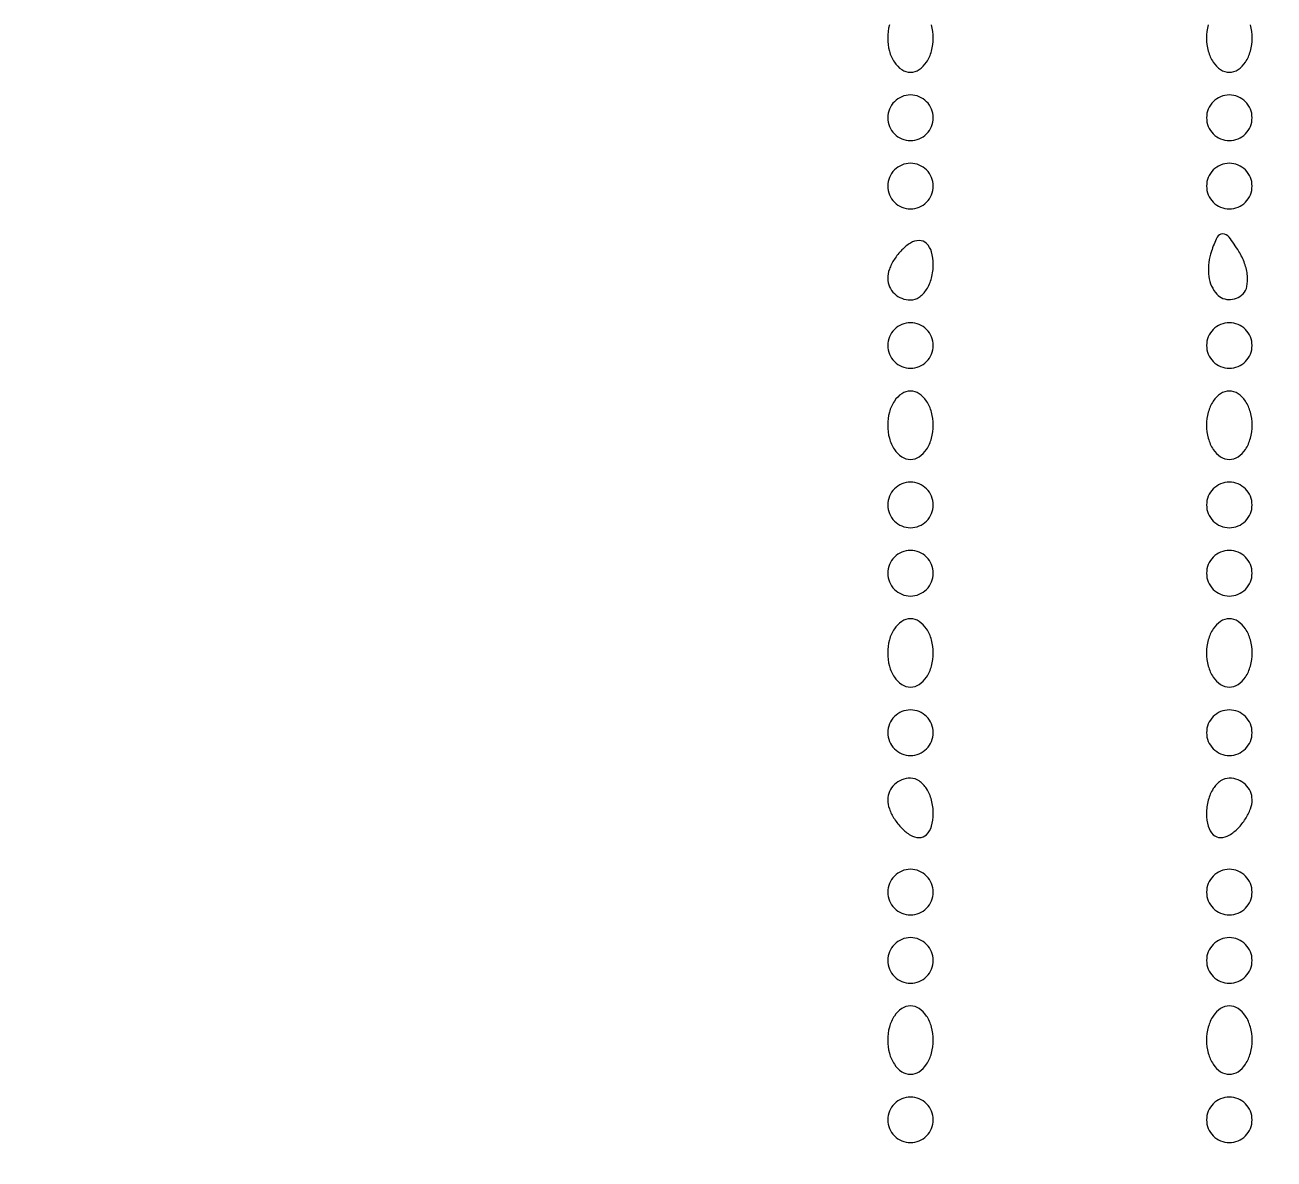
# Model space of a CAD drawing. Header units: metres. Extents: x -22 to 82, y -7 to 32.
# Drawn here: x 10.22 to 10.336, y 27.5647 to 27.67 of the extents above; entities that cross this region are included whole.
import ezdxf

# ---------------------------------------------------------------- set-up
doc = ezdxf.new("R2010")
doc.units = ezdxf.units.M
doc.header["$LTSCALE"] = 2
doc.header["$MEASUREMENT"] = 0
doc.layers.add('ZSILUETAEDIFICIO', color=253, linetype='CONTINUOUS')
doc.layers.add('ZVEREDA', color=253, linetype='CONTINUOUS')

msp = doc.modelspace()

# ---------------------------------------------------------------- hatches: boundary and pattern name
at = {"layer": 'ZVEREDA'}
h = msp.add_hatch(dxfattribs=at)
h.set_pattern_fill('AR-SAND', color=256, scale=0.08)
h.set_pattern_definition([(37.50000000000001, (100.3217642182751, 117.4581959786875), (-0.0050394686487687, 0.1541459015210527), [0, -0.1216, 0, -0.136, 0, -0.13]), (7.499999999999999, (100.3217642182751, 117.4581959786875), (0.1415821364214182, 0.2257716852183792), [0, -0.0656, 0, -0.1096, 0, -0.042]), (327.5, (100.2233642182753, 117.4581959786875), (0.2491313489401196, 0.0004527242829572), [0, -0.04, 0, -0.144, 0, -0.188]), (317.5, (100.2233642182753, 117.4581959786875), (0.2404901283657835, 0.0702140451947399), [0, -0.02, 0, -0.0944, 0, -0.108])])
h.paths.add_polyline_path([(31.4583351261974, 30.10001185127862), (-5.580466054143699, 30.14202237673669), (-5.496152509190097, 24.7095630808688), (0.5053741138006274, 24.71459050236479), (0.5053741138006274, 23.02514520136083), (2.905374113800207, 23.02514520136083), (2.905811148500817, 24.71459050236479), (7.70575982083821, 24.71459050236479), (7.70575982083821, 23.02524487001511), (10.1053227861378, 23.02524487001511), (10.1057598208379, 24.71459050236479), (12.50561829493628, 24.71459050236479), (14.90575982083172, 24.71459050236479), (14.90575982083172, 23.02514520136083), (17.30547676903481, 23.02514520136083), (17.30591380373539, 24.71459050236479), (22.10547676902863, 24.63459050236452), (22.10547676902863, 23.02461800278962), (24.5050398048495, 23.02461800278962), (24.5050398048495, 24.63406330379348), (31.4583221007949, 24.61459050236454), (29.30561829493013, 24.61459050236454), (29.30561829493013, 20.61092766967829), (30.50572014345363, 20.61326742045304), (30.50572014345363, 24.61459050236454), (31.4583221007949, 24.61459050236454)])
h.paths.add_polyline_path([(3.274978631708791, 29.84745587849517), (21.85115500656482, 29.84745587849517), (21.85115500656482, 26.26298918530352), (3.274978631708791, 26.26298918530352)], flags=16)
edge = h.paths.add_edge_path(flags=0)
edge.add_line((4.190763625501631, 28.45334721717251), (4.191796270515823, 28.45334721717251))
edge.add_arc((4.030850849770815, 28.47872758158093), 0.1629343160792154, 351.0385129392877, 357.3660182868147)
edge.add_arc((4.112611057247875, 28.47496619707363), 0.0810876329450389, 344.53720768220717, 357.3660765305271, ccw=False)
edge = h.paths.add_edge_path(flags=0)
edge.add_arc((4.129473601766023, 28.48361260777853), 0.0424070857397566, 8.446156974039805, 17.04280200703507)
edge.add_arc((4.048520085864993, 28.46875624364435), 0.1245244297232045, 3.3254775150875844, 12.657113459455672, ccw=False)
edge.add_arc((4.009668740244905, 28.46649875537224), 0.1634413066505545, 3.325477516473139, 5.867953198212037)
edge.add_arc((4.024461425057098, 28.46801930679646), 0.148570677863494, 5.867861931155238, 8.446156969658695)
edge = h.paths.add_edge_path(flags=0)
edge.add_arc((4.187625943115307, 27.71049756740979), 0.005506773619038, 0, 44.649192788606285, ccw=False)
edge.add_line((4.193132716734738, 27.71049756740979), (4.193170576032799, 27.71059180186387))
edge.add_arc((4.083131412969806, 27.72142825678299), 0.110571452748189, 354.3757511834748, 357.7808422671732)
edge.add_arc((4.083495542828814, 27.72707965905653), 0.1105714527485412, 354.8460124112327, 363.6003750095574)
edge.add_arc((4.265141154600997, 27.71569919341579), 0.0736096129205384, 165.585485692761, 181.0365879312016)
edge = h.paths.add_edge_path(flags=0)
edge.add_ellipse((4.155844521799992, 27.55226263330349), major_axis=(-0.004886144824328529, 0.5517489951021792), ratio=0.0764573230342362, start_angle=264.41174822548277, end_angle=281.9145976805995, ccw=False)
edge.add_arc((-177.0033036909715, 27.24610176780652), 181.2017851309283, -3.410605131648481e-12, 0.07993633669821065, ccw=False)
edge.add_line((4.198481439956822, 27.24610176779618), (4.210484766247419, 27.6590139235833))
edge.add_ellipse((4.18687514976483, 27.77778923014426), major_axis=(0.01575538398604225, -0.1077800230216994), ratio=0.5161088083865675, start_angle=337.05526251174393, end_angle=345.80434126128097, ccw=False)
edge = h.paths.add_edge_path(flags=0)
edge.add_arc((387.0379938681306, 26.57348742740584), 383.1770730560518, 179.7962796488156, 179.8227156500893, ccw=False)
edge.add_arc((63.47661150482531, 27.72394417231078), 59.61364541384286, 179.6242268241421, 179.7962796450261, ccw=False)
edge.add_arc((107.9126775625507, 27.43250698258277), 104.0506671673548, 179.4892207827528, 179.6242268252662, ccw=False)
edge.add_arc((4.908773407262004, 28.32581589378475), 1.043191389333353, 173.5744382351789, 178.1175676432889, ccw=False)
edge.add_arc((3.941956756071903, 28.43638332363668), 0.0700943375474026, 136.9440126095541, 174.9430767679891, ccw=False)
edge.add_arc((3.939591411760631, 28.44492007257332), 0.0627084935053294, 98.57263522089539, 141.1716653543758, ccw=False)
edge.add_arc((3.971787529488921, 28.27408536092594), 0.2365196678389941, 91.78341864015289, 100.1162303726033, ccw=False)
edge.add_arc((4.161354391850892, 22.18584956753244), 6.327705978506592, 91.01273401402932, 91.78341864030182, ccw=False)
edge.add_line((4.049514576590127, 28.51256710557305), (4.169165289891879, 28.51468221717266))
edge.add_line((4.169165289891879, 28.51468221717232), (4.179750299263304, 28.53043944484654))
edge.add_arc((4.190827730734469, 28.52494372944767), 0.0123657743692955, 51.76101418273163, 153.6131534045893, ccw=False)
edge.add_line((4.198481439891822, 28.53465625290397), (4.198481439891822, 28.53636044799151))
edge.add_arc((4.193339192636984, 28.51586697619842), 0.0211287740527576, 75.9140893002533, 183.0668013861589)
edge.add_line((4.172240678425823, 28.51473658199643), (4.049514576590127, 28.51256710557305))
edge.add_arc((4.161354391844498, 22.18584956753244), 6.327705978506354, 91.01273401397248, 91.78341864024476)
edge.add_arc((3.971787529489319, 28.27408536092594), 0.2365196678390667, 91.78341864027549, 100.1162378328985)
edge.add_arc((3.941258338745911, 28.44519436956017), 0.0627084935053418, 100.1162378329312, 120.5228893311077)
edge.add_arc((3.942263761789718, 28.43729516592452), 0.0700943375474093, 117.9506432260986, 158.4595108276586)
edge.add_arc((4.001405707587139, 28.41591235581501), 0.1329691207264811, 159.2459526752788, 175.8968395766796)
edge.add_arc((4.909294928725814, 28.35078371074917), 1.04319138933335, 175.8968395763732, 179.4892207827571)
edge.add_arc((107.9126775622392, 27.43250698108915), 104.0506671670563, 179.4892207819287, 179.6242268244366)
edge.add_arc((63.47661150489225, 27.72394417644966), 59.6136454138861, 179.6242268281098, 179.7962796489794)
edge.add_arc((387.0379938451551, 26.57348740949783), 383.1770730331307, 179.7962796461218, 179.8227156473993)
edge.add_line((3.862755088178147, 27.75911035599103), (3.884622839891307, 27.72070371717251))
edge.add_arc((3.929255688633731, 27.74845655913333), 0.0525576961415898, 211.8734753522308, 222.0820973833024)
edge.add_arc((3.940104661909288, 27.75825274944765), 0.0671749997825091, 222.0818102784924, 230.2563674642507)
edge.add_arc((3.958449832274908, 27.78343227505326), 0.0982851158739191, 231.4181484407944, 254.9741783521728)
edge.add_arc((3.959368323424485, 27.7758030788865), 0.0911999037654329, 253.1739702547738, 268.217256623099)
edge.add_arc((3.968627737210397, 41.24924821526616), 13.56460629090511, 269.9489048779313, 270.3532500274084)
edge.add_arc((4.049525169780992, 16.95504494612499), 10.72985513343538, 89.5075836061958, 89.98540653837108, ccw=False)
edge.add_arc((4.130247462298712, 27.54011210430104), 0.1448483138350315, 64.17034698782749, 85.44946313993978, ccw=False)
edge.add_arc((4.191746138397974, 27.66642980881176), 0.0043674083606586, 1.4282544963651844, 68.34992075025048, ccw=False)
edge.add_arc((4.197384248272812, 27.67701561994579), 0.0105538936861254, 212.0429010611537, 263.0773218994982, ccw=False)
edge.add_arc((4.200612712082403, 27.70999352945552), 0.0404527841329601, 231.8085000024286, 252.4850053579366, ccw=False)
edge.add_arc((4.161788889977004, 27.66257060467501), 0.0208577567284913, 48.53142696656482, 82.63062587060486)
edge.add_arc((4.11933816690663, 27.13308106570912), 0.5520225538390414, 85.31102351279071, 89.99478211468639)
edge.add_arc((4.118411279294634, 16.9552485283175), 10.72985513343608, 89.99478211606726, 90.35325002811415)
edge.add_arc((4.073781246147718, 41.2494889468843), 13.56460629090747, 269.50474175352076, 269.9090879921701, ccw=False)
edge.add_arc((3.956613111675125, 27.77658927219733), 0.0911999037654514, 239.2648217281377, 269.94890487625094, ccw=False)
edge.add_arc((3.940104661909288, 27.75825274944765), 0.0671749997825307, 215.766892496466, 243.3781184107606, ccw=False)
edge.add_line((3.885598753388649, 27.71898970661965), (3.862755088177721, 27.75911035598011))
edge = h.paths.add_edge_path(flags=0)
edge.add_arc((3.982208672812931, 27.77710128656037), 0.0039699795081061, 57.093542815945284, 128.0095147918335, ccw=False)
edge.add_arc((3.983777369758798, 27.77691396217733), 0.0035691351575788, -36.39606693346491, 80.51639118771561, ccw=False)
edge.add_arc((3.985008823383225, 27.77555727172944), 0.0018093348073117, 293.7971605359992, 335.12409378026587, ccw=False)
edge.add_arc((3.984854518882713, 27.77590723729099), 0.002191808038586, 257.1681723130867, 293.7964911424778, ccw=False)
edge.add_arc((3.98554989726631, 27.77896024180501), 0.0053230039216045, 238.282669802615, 257.1684968903267, ccw=False)
edge.add_arc((3.980302814458611, 27.77683864407101), 0.0034331700992157, 99.02971341141892, 315.4979837284754, ccw=False)
edge = h.paths.add_edge_path(flags=0)
edge.add_arc((4.003867887505493, 27.77651366478631), 0.0041965817445002, 179.5419055987072, 270.4580944011244)
edge.add_arc((4.003949051078308, 27.77651352882827), 0.0041965817444636, 269.3499522369119, 383.1232100615633)
edge.add_arc((4.003864094692489, 27.77672872215237), 0.0041965817444639, 19.96411019100292, 182.4788541983977)
edge = h.paths.add_edge_path(flags=0)
edge.add_arc((3.979353550216473, 28.42993420992462), 0.0009651872828333, 125.0907544769644, 237.6009057839097)
edge.add_arc((3.995965221876986, 28.40704187017155), 0.0279429480104366, 127.8062335931203, 268.779035296377)
edge.add_line((3.995369806797299, 28.37910526650563), (4.002718144077988, 28.38645734180113))
edge.add_arc((4.10007393273122, 28.38764962442366), 0.0973630891154655, 166.3647067637932, 180.7016464897838, ccw=False)
edge.add_arc((3.991574634341134, 28.42003595056144), 0.0167827455633406, 325.7976337708378, 488.477492724186)
edge.add_arc((3.995342312636922, 28.45231582363164), 0.0238394652163404, 233.4109544616884, 272.5958997522416)
edge.add_arc((3.987035091752404, 28.42505208948006), 0.0100004255996245, 20.17316381762081, 145.4473270086913)

# ---------------------------------------------------------------- linework, layer by layer
at = {"layer": 'ZSILUETAEDIFICIO'}
for centre, radius, start, end in [((10.30489398361649, 27.66879407917128), 0.0047347045069904, 165.1577289176963, 180.0001563128671), ((10.29965457460301, 27.66879407917128), 0.004734704506582, 359.9998436871329, 14.84227108370867), ((10.334503983616, 27.66879407917128), 0.0047347045065356, 165.1577289162811, 180.0001563128671), ((10.32926457460263, 27.66879407917128), 0.0047347045070216, 359.9998436871329, 14.84227108230368), ((10.30489398361649, 27.66879405333702), 0.0047347045070216, 179.9998436871329, 194.8422710823037), ((10.29965457460301, 27.66879405333702), 0.0047347045065356, 345.1577289162811, 0.0001563128671501466), ((10.334503983616, 27.66879405333702), 0.004734704506582, 179.9998436871329, 194.8422710837189), ((10.32926457460263, 27.66879405333702), 0.0047347045069904, 345.1577289176963, 0.0001563128671501466), ((10.30364487850761, 27.66846302374177), 0.0034424800041771, 194.8420182631381, 213.6898305631836), ((10.30090367971141, 27.66846302374177), 0.0034424800042119, 326.3101694368164, 345.1579817368619), ((10.3332548785076, 27.66846302374177), 0.0034424800041771, 194.8420182631381, 213.6898305631836), ((10.33051367971143, 27.66846302374177), 0.0034424800042119, 326.3101694368164, 345.1579817368619), ((10.30284510367284, 27.66792983968537), 0.002481269816812, 213.6897227591461, 236.2811010655135), ((10.30170345454621, 27.66792983968537), 0.002481269816761, 303.7188989344865, 326.3102772408538), ((10.33245510367283, 27.66792983968537), 0.002481269816812, 213.6897227591461, 236.2811010655135), ((10.33131345454632, 27.66792983968537), 0.002481269816761, 303.7188989344865, 326.3102772408538), ((10.30227427275463, 27.66707456116143), 0.0014529949073815, 236.2818675396374, 270.0002505996833), ((10.30227428546439, 27.66707456116075), 0.0014529949065576, 269.9997494182425, 303.7181324752991), ((10.33188427275471, 27.66707456116075), 0.0014529949066994, 236.2818675247009, 270.0002505817574), ((10.33188428546441, 27.66707456116143), 0.001452994907125, 269.9997494003166, 303.7181324603626), ((10.30228622961772, 27.66137965718497), 0.002129317422616, 135.0007884557555, 157.3767585279062), ((10.30228618817841, 27.66137961574566), 0.0021293174226753, 112.6232414641004, 134.9992115355853), ((10.302274302265, 27.66140827538112), 0.0020982908731622, 90.0006322764197, 112.6246928505159), ((10.30227425595439, 27.66140827538231), 0.0020982908719275, 67.37530714900383, 89.9993677235803), ((10.30226237004064, 27.66137961574566), 0.0021293174227384, 45.0007884644147, 67.37675853589961), ((10.30226232860082, 27.66137965718497), 0.0021293174229968, 22.62324146737595, 44.9992115355853), ((10.33189622961822, 27.66137965718497), 0.0021293174230358, 135.0007884644147, 157.3767585326241), ((10.33189618817849, 27.66137961574566), 0.0021293174226753, 112.6232414641004, 134.9992115355853), ((10.33188430226463, 27.66140827538231), 0.0020982908719379, 90.0006322764197, 112.6246928509962), ((10.33188425595398, 27.66140827538112), 0.0020982908730643, 67.3753071494841, 89.9993677235803), ((10.33187237004063, 27.66137961574566), 0.0021293174227384, 45.0007884644147, 67.37675853589961), ((10.33187232860129, 27.66137965718497), 0.0021293174226753, 22.6232414720938, 44.99921154424447), ((10.30225756998172, 27.66139154309877), 0.0020982908723822, 157.3753071480579, 179.9993677235803), ((10.30225756998132, 27.66139158940933), 0.0020982908719379, 180.0006322764197, 202.6246928509859), ((10.30229098823722, 27.66139154309877), 0.0020982908724451, 0.0006322764196846798, 22.62469285194217), ((10.30229098823773, 27.66139158940933), 0.0020982908719275, 337.3753071490141, 359.9993677235803), ((10.3318675699818, 27.66139154309877), 0.0020982908723822, 157.3753071480579, 179.9993677235803), ((10.33186756998131, 27.66139158940933), 0.0020982908719379, 180.0006322764197, 202.6246928509859), ((10.33190098823729, 27.66139154309877), 0.0020982908724451, 0.0006322764196846798, 22.62469285194217), ((10.33190098823772, 27.66139158940933), 0.0020982908719275, 337.3753071490141, 359.9993677235803), ((10.30228622961823, 27.66140347532348), 0.0021293174231576, 202.6232414673759, 224.9992115399241), ((10.30226232860039, 27.66140347532348), 0.0021293174234555, 315.000788468735, 337.3767585373201), ((10.33189622961874, 27.66140347532348), 0.0021293174234791, 202.6232414626799, 224.9992115312649), ((10.33187232860092, 27.66140347532348), 0.0021293174230358, 315.0007884600759, 337.3767585326241), ((10.3022861881779, 27.6614035167625), 0.0021293174223536, 225.0007884730647, 247.3767585448462), ((10.3022743022654, 27.66137485712727), 0.0020982908732917, 247.3753071380249, 269.999367711152), ((10.30227425595399, 27.66137485712602), 0.0020982908721129, 270.000632288848, 292.6246928624541), ((10.30226237004101, 27.6614035167625), 0.0021293174223537, 292.6232414551537, 314.9992115269354), ((10.33189618817798, 27.6614035167625), 0.0021293174223536, 225.0007884730647, 247.3767585448462), ((10.33188430226502, 27.66137485712602), 0.0020982908721548, 247.3753071375459, 269.999367711152), ((10.33188425595364, 27.66137485712727), 0.0020982908733372, 270.000632288848, 292.6246928619751), ((10.33187237004111, 27.6614035167625), 0.0021293174223537, 292.6232414551537, 314.9992115269354), ((10.30228618817841, 27.65503461574554), 0.0021293174226753, 112.6232414641004, 134.9992115355853), ((10.302274302265, 27.65506327538117), 0.0020982908731622, 90.0006322764197, 112.6246928505159), ((10.30227425595439, 27.6550632753823), 0.0020982908719275, 67.37530714900383, 89.9993677235803), ((10.30226237004064, 27.65503461574554), 0.0021293174227384, 45.0007884644147, 67.37675853589961), ((10.33189618817849, 27.65503461574554), 0.0021293174226753, 112.6232414641004, 134.9992115355853), ((10.33188430226463, 27.6550632753823), 0.0020982908719379, 90.0006322764197, 112.6246928509962), ((10.33188425595398, 27.65506327538117), 0.0020982908730643, 67.3753071494841, 89.9993677235803), ((10.33187237004063, 27.65503461574554), 0.0021293174227384, 45.0007884644147, 67.37675853589961), ((10.30225756998172, 27.65504654309899), 0.0020982908723822, 157.3753071537919, 179.9993677297945), ((10.30228622961772, 27.65503465718484), 0.002129317422616, 135.0007884557555, 157.3767585279062), ((10.30226232860082, 27.65503465718484), 0.0021293174229968, 22.62324146737595, 44.9992115355853), ((10.30229098823722, 27.65504654309899), 0.0020982908723577, 0.0006322702055423879, 22.62469284620816), ((10.3318675699818, 27.65504654309899), 0.0020982908723822, 157.3753071537919, 179.9993677297945), ((10.33189622961822, 27.65503465718484), 0.0021293174230358, 135.0007884644147, 157.3767585326241), ((10.33187232860129, 27.65503465718484), 0.0021293174226753, 22.6232414720938, 44.99921154424447), ((10.33190098823729, 27.65504654309899), 0.0020982908723577, 0.0006322702055423879, 22.62469284620816), ((10.30225756998132, 27.65504658940938), 0.0020982908719379, 180.0006322764197, 202.6246928509859), ((10.30229098823773, 27.65504658940938), 0.0020982908719275, 337.3753071490141, 359.9993677235803), ((10.33186756998131, 27.65504658940938), 0.0020982908719379, 180.0006322764197, 202.6246928509859), ((10.33190098823772, 27.65504658940938), 0.0020982908719275, 337.3753071490141, 359.9993677235803), ((10.30228622961823, 27.65505847532319), 0.0021293174229968, 202.6232414617345, 224.9992115355853), ((10.3022861881779, 27.65505851676278), 0.0021293174225635, 225.000788477385, 247.3767585472173), ((10.30226237004101, 27.65505851676278), 0.0021293174225145, 292.6232414527827, 314.999211522615), ((10.30226232860039, 27.65505847532319), 0.0021293174233681, 315.0007884730646, 337.3767585429724), ((10.33189622961874, 27.65505847532319), 0.0021293174233184, 202.6232414570275, 224.9992115269354), ((10.33189618817798, 27.65505851676278), 0.0021293174225635, 225.000788477385, 247.3767585472173), ((10.33187237004111, 27.65505851676278), 0.0021293174225145, 292.6232414527827, 314.999211522615), ((10.33187232860092, 27.65505847532319), 0.0021293174229483, 315.0007884644147, 337.3767585382655), ((10.3022743022654, 27.65502985712692), 0.0020982908730643, 247.3753071356481, 269.999367711152), ((10.30227425595399, 27.65502985712584), 0.002098290871903, 270.000632288848, 292.6246928648309), ((10.33188430226502, 27.65502985712584), 0.0020982908719275, 247.3753071351691, 269.999367711152), ((10.33188425595364, 27.65502985712692), 0.0020982908731273, 270.000632288848, 292.6246928643519), ((10.30452241492389, 27.64612151694166), 0.0042761992048996, 121.7175508130449, 135.6370356907912), ((10.30307792392324, 27.64845875172551), 0.0015286146864328, 90.0260431105626, 121.7176733275044), ((10.30307768406672, 27.64898002872417), 0.0010073376326662, 46.74145389669984, 90.02587723856888), ((10.30262686038014, 27.64850092452127), 0.0016651999536039, 15.13117282117539, 46.74163590509664), ((10.33999538056761, 27.64573533166879), 0.0103049186260374, 153.7874342753445, 161.5654427410643), ((10.33125983589593, 27.65003611084404), 0.0005680586486596, 89.80652394892543, 153.7854764061114), ((10.33125924430371, 27.64985271663579), 0.0007514538095956, 37.30022297837961, 89.80863555830196), ((10.31874684231411, 27.6403209175013), 0.0164808974838084, 31.71748744880119, 37.29974237628504), ((10.3053257079448, 27.64533583374651), 0.0053998440594337, 135.6366025921568, 147.3221384303556), ((10.2999196579988, 27.6477689181728), 0.0044696211108158, 359.9996549300594, 15.13076097663478), ((10.33539654993572, 27.64726820043353), 0.005457349149593, 161.5650457479465, 183.9407888145515), ((10.32770235176514, 27.64585567219899), 0.005953093387823002, 19.73664811936323, 31.7179569451129), ((10.30491116902593, 27.64560179002802), 0.0049073247635895, 147.3226608395171, 159.510347150806), ((10.29926941467349, 27.64776884609614), 0.005119864436182, 345.7447077474438, 0.0005053551688704996), ((10.3288117984082, 27.64625376200127), 0.004774387596761, 5.599465420424793, 19.73608787799796), ((10.30260986167312, 27.64646177067067), 0.0024505825637735, 159.5110204469856, 180.0006877709641), ((10.30202084660621, 27.64646176529163), 0.0018615674967909, 180.0007398317455, 204.0743546977862), ((10.30070684910672, 27.64740370449078), 0.0036367777438794, 327.3223834733607, 345.7437675567871), ((10.33324373979781, 27.64711986626548), 0.0032994347598977, 183.9402601627834, 216.5506968180771), ((10.33010097960442, 27.64638016866593), 0.0034790240179803, 349.0558067558961, 5.599244360455858), ((10.30216286781089, 27.64652517025417), 0.0020170995195632, 204.0731119259098, 226.7409743730123), ((10.3022375697189, 27.64660455796661), 0.0021261077026121, 226.7410169725039, 248.7475912653728), ((10.30161839820971, 27.64681898014351), 0.0025538076016715, 304.9370861550453, 327.3228174182173), ((10.33187523166663, 27.64610538924336), 0.0015959154231929, 216.5518752775776, 267.9539846390271), ((10.33188246594341, 27.64630694560731), 0.0017976015695052, 267.9529112622438, 314.9996351741819), ((10.33221874924109, 27.64597066246353), 0.0013220252781532, 314.9994992169153, 349.0555408618156), ((10.30227428275953, 27.64669901289028), 0.0022274466362008, 248.7481436537694, 269.9999061174938), ((10.30227426572563, 27.64588008566426), 0.0014085194103084, 270.0005444396617, 304.9376941045728), ((10.30228622961772, 27.64022965718488), 0.002129317422616, 135.0007884557555, 157.3767585279062), ((10.30228618817841, 27.64022961574551), 0.0021293174226753, 112.6232414641004, 134.9992115355853), ((10.302274302265, 27.64025827538103), 0.0020982908731622, 90.0006322764197, 112.6246928505159), ((10.30227425595439, 27.64025827538228), 0.0020982908719275, 67.37530714900383, 89.9993677235803), ((10.30226237004064, 27.64022961574551), 0.0021293174227384, 45.0007884644147, 67.37675853589961), ((10.30226232860082, 27.64022965718488), 0.0021293174229968, 22.62324146737595, 44.9992115355853), ((10.33189622961822, 27.64022965718488), 0.0021293174230358, 135.0007884644147, 157.3767585326241), ((10.33189618817849, 27.64022961574551), 0.0021293174226753, 112.6232414641004, 134.9992115355853), ((10.33188430226463, 27.64025827538228), 0.0020982908719379, 90.0006322764197, 112.6246928509962), ((10.33188425595398, 27.64025827538103), 0.0020982908730643, 67.3753071494841, 89.9993677235803), ((10.33187237004063, 27.64022961574551), 0.0021293174227384, 45.0007884644147, 67.37675853589961), ((10.33187232860129, 27.64022965718488), 0.0021293174226753, 22.6232414720938, 44.99921154424447), ((10.30225756998172, 27.6402415430988), 0.0020982908723822, 157.3753071480579, 179.9993677235803), ((10.30229098823722, 27.6402415430988), 0.0020982908724451, 0.0006322764196846798, 22.62469285194217), ((10.3318675699818, 27.6402415430988), 0.0020982908723822, 157.3753071480579, 179.9993677235803), ((10.33190098823729, 27.6402415430988), 0.0020982908724451, 0.0006322764196846798, 22.62469285194217), ((10.30225756998132, 27.64024158940936), 0.0020982908719379, 180.0006322764197, 202.6246928509859), ((10.30228622961772, 27.64025347532333), 0.0021293174226753, 202.6232414720938, 224.9992115442445), ((10.30226232860082, 27.64025347532333), 0.0021293174230358, 315.0007884644147, 337.3767585326241), ((10.30229098823773, 27.64024158940936), 0.0020982908719275, 337.3753071490141, 359.9993677235803), ((10.33186756998131, 27.64024158940936), 0.0020982908719379, 180.0006322764197, 202.6246928509859), ((10.33189622961822, 27.64025347532333), 0.0021293174229968, 202.6232414673759, 224.9992115355853), ((10.33187232860129, 27.64025347532333), 0.002129317422616, 315.0007884557555, 337.3767585279062), ((10.33190098823772, 27.64024158940936), 0.0020982908719275, 337.3753071490141, 359.9993677235803), ((10.30228618817841, 27.64025351676264), 0.0021293174227384, 225.0007884644147, 247.3767585358996), ((10.3022743022654, 27.64022485712712), 0.0020982908732917, 247.3753071380249, 269.999367711152), ((10.30227425595399, 27.64022485712604), 0.0020982908721129, 270.000632288848, 292.6246928624541), ((10.30226237004064, 27.64025351676264), 0.0021293174226753, 292.6232414641004, 314.9992115355853), ((10.33189618817849, 27.64025351676264), 0.0021293174227384, 225.0007884644147, 247.3767585358996), ((10.33188430226502, 27.64022485712604), 0.0020982908721548, 247.3753071375459, 269.999367711152), ((10.33188425595364, 27.64022485712712), 0.0020982908733372, 270.000632288848, 292.6246928619751), ((10.33187237004063, 27.64025351676264), 0.0021293174226753, 292.6232414641004, 314.9992115355853), ((10.30284510367284, 27.63370329282299), 0.002481269816761, 123.7188989344865, 146.3102772408539), ((10.30227427275463, 27.63455857134682), 0.001452994907125, 89.99974940031663, 123.7181324603626), ((10.30227428546439, 27.6345585713475), 0.001452994906472, 56.28186752470094, 90.00025058175747), ((10.30170345454621, 27.63370329282299), 0.002481269816812, 33.68972275914614, 56.2811010655135), ((10.33245510367283, 27.63370329282299), 0.002481269816761, 123.7188989344865, 146.3102772408539), ((10.33188427275471, 27.6345585713475), 0.0014529949065576, 89.99974941824253, 123.7181324752991), ((10.33188428546441, 27.63455857134682), 0.0014529949071541, 56.28186753963742, 90.0002505996834), ((10.33131345454632, 27.63370329282299), 0.002481269816812, 33.68972275914614, 56.2811010655135), ((10.30364487850761, 27.63317010876636), 0.0034424800042702, 146.3101694336684, 165.1579817332098), ((10.30090367971141, 27.63317010876636), 0.0034424800043032, 14.84201826679024, 33.68983056633075), ((10.3332548785076, 27.63317010876636), 0.0034424800042702, 146.3101694336684, 165.1579817332098), ((10.33051367971143, 27.63317010876636), 0.0034424800043032, 14.84201826679024, 33.68983056633075), ((10.30489398361649, 27.63283907917145), 0.0047347045069904, 165.1577289203511, 180.000156315616), ((10.29965457460301, 27.63283907917145), 0.0047347045065238, 359.999843684384, 14.84227108105393), ((10.334503983616, 27.63283907917145), 0.0047347045065356, 165.1577289189461, 180.000156315616), ((10.32926457460263, 27.63283907917145), 0.0047347045069633, 359.999843684384, 14.84227107964893), ((10.30489398361649, 27.6328390533368), 0.0047347045069633, 179.999843684384, 194.8422710796489), ((10.29965457460301, 27.6328390533368), 0.0047347045065356, 345.1577289189461, 0.0001563156159636134), ((10.334503983616, 27.6328390533368), 0.0047347045065238, 179.999843684384, 194.8422710810539), ((10.32926457460263, 27.6328390533368), 0.0047347045069904, 345.1577289203511, 0.0001563156159636134), ((10.30364487850761, 27.63250802374182), 0.0034424800043032, 194.8420182667902, 213.6898305663316), ((10.30090367971141, 27.63250802374182), 0.0034424800042702, 326.3101694336683, 345.1579817332097), ((10.3332548785076, 27.63250802374182), 0.0034424800043032, 194.8420182667902, 213.6898305663316), ((10.33051367971143, 27.63250802374182), 0.0034424800042702, 326.3101694336683, 345.1579817332097), ((10.30284510367284, 27.63197483968526), 0.002481269816812, 213.6897227591461, 236.2811010655135), ((10.30170345454621, 27.63197483968526), 0.002481269816761, 303.7188989344865, 326.3102772408538), ((10.33245510367283, 27.63197483968526), 0.002481269816812, 213.6897227591461, 236.2811010655135), ((10.33131345454632, 27.63197483968526), 0.002481269816761, 303.7188989344865, 326.3102772408538), ((10.30227427275463, 27.63111956116114), 0.0014529949071541, 236.281867534658, 270.0002505996833), ((10.30227428546439, 27.63111956116046), 0.0014529949063685, 269.9997494182425, 303.7181324802564), ((10.33188427275471, 27.63111956116046), 0.001452994906472, 236.2818675197436, 270.0002505817574), ((10.33188428546441, 27.63111956116114), 0.0014529949069359, 269.9997494003166, 303.718132465342), ((10.30228622961772, 27.62542465718485), 0.002129317422616, 135.0007884557555, 157.3767585279062), ((10.30228618817841, 27.62542461574554), 0.0021293174226753, 112.6232414641004, 134.9992115355853), ((10.302274302265, 27.62545327538106), 0.0020982908731622, 90.0006322764197, 112.6246928505159), ((10.30227425595439, 27.62545327538214), 0.0020982908719275, 67.37530714900383, 89.9993677235803), ((10.30226237004064, 27.62542461574554), 0.0021293174227384, 45.0007884644147, 67.37675853589961), ((10.30226232860082, 27.62542465718485), 0.0021293174229968, 22.62324146737595, 44.9992115355853), ((10.33189622961822, 27.62542465718485), 0.0021293174230358, 135.0007884644147, 157.3767585326241), ((10.33189618817849, 27.62542461574554), 0.0021293174226753, 112.6232414641004, 134.9992115355853), ((10.33188430226463, 27.62545327538214), 0.0020982908719379, 90.0006322764197, 112.6246928509962), ((10.33188425595398, 27.62545327538106), 0.0020982908730643, 67.3753071494841, 89.9993677235803), ((10.33187237004063, 27.62542461574554), 0.0021293174227384, 45.0007884644147, 67.37675853589961), ((10.33187232860129, 27.62542465718485), 0.0021293174226753, 22.6232414720938, 44.99921154424447), ((10.30225756998172, 27.62543654309894), 0.0020982908723822, 157.3753071537919, 179.9993677297945), ((10.30225756998132, 27.62543658940928), 0.0020982908719379, 180.0006322764197, 202.6246928509859), ((10.30229098823722, 27.62543654309894), 0.0020982908723577, 0.0006322702055423879, 22.62469284620816), ((10.30229098823773, 27.62543658940928), 0.0020982908719275, 337.3753071490141, 359.9993677235803), ((10.3318675699818, 27.62543654309894), 0.0020982908723822, 157.3753071537919, 179.9993677297945), ((10.33186756998131, 27.62543658940928), 0.0020982908719379, 180.0006322764197, 202.6246928509859), ((10.33190098823729, 27.62543654309894), 0.0020982908723577, 0.0006322702055423879, 22.62469284620816), ((10.33190098823772, 27.62543658940928), 0.0020982908719275, 337.3753071490141, 359.9993677235803), ((10.30228622961772, 27.62544847532337), 0.0021293174226753, 202.6232414720938, 224.9992115442445), ((10.30226232860082, 27.62544847532337), 0.0021293174230358, 315.0007884644147, 337.3767585326241), ((10.33189622961822, 27.62544847532337), 0.0021293174229968, 202.6232414673759, 224.9992115355853), ((10.33187232860129, 27.62544847532337), 0.002129317422616, 315.0007884557555, 337.3767585279062), ((10.30228618817841, 27.62544851676262), 0.0021293174227384, 225.0007884644147, 247.3767585358996), ((10.3022743022654, 27.62541985712693), 0.0020982908730643, 247.3753071356481, 269.999367711152), ((10.30227425595399, 27.62541985712573), 0.002098290871903, 270.000632288848, 292.6246928648309), ((10.30226237004064, 27.62544851676262), 0.0021293174226753, 292.6232414641004, 314.9992115355853), ((10.33189618817849, 27.62544851676262), 0.0021293174227384, 225.0007884644147, 247.3767585358996), ((10.33188430226502, 27.62541985712573), 0.0020982908719275, 247.3753071351691, 269.999367711152), ((10.33188425595364, 27.62541985712693), 0.0020982908731273, 270.000632288848, 292.6246928643519), ((10.33187237004063, 27.62544851676262), 0.0021293174226753, 292.6232414641004, 314.9992115355853), ((10.30228618817841, 27.61907961574553), 0.0021293174226753, 112.6232414641004, 134.9992115355853), ((10.3022743022654, 27.61910827538128), 0.0020982908731273, 90.00063228884795, 112.6246928643519), ((10.30227425595399, 27.61910827538247), 0.0020982908719275, 67.37530713516908, 89.99936771115203), ((10.30226237004064, 27.61907961574553), 0.0021293174227384, 45.0007884644147, 67.37675853589961), ((10.33189618817849, 27.61907961574553), 0.0021293174226753, 112.6232414641004, 134.9992115355853), ((10.33188430226502, 27.61910827538247), 0.002098290871903, 90.00063228884795, 112.6246928648309), ((10.33188425595364, 27.61910827538128), 0.0020982908730643, 67.37530713564935, 89.99936771115203), ((10.33187237004063, 27.61907961574553), 0.0021293174227384, 45.0007884644147, 67.37675853589961), ((10.30225756998172, 27.61909154309876), 0.0020982908723822, 157.3753071480579, 179.9993677235803), ((10.30228622961772, 27.61907965718484), 0.002129317422616, 135.0007884557555, 157.3767585279062), ((10.30226232860082, 27.61907965718484), 0.0021293174229968, 22.62324146737595, 44.9992115355853), ((10.30229098823722, 27.61909154309876), 0.0020982908724451, 0.0006322764196846798, 22.62469285194217), ((10.3318675699818, 27.61909154309876), 0.0020982908723822, 157.3753071480579, 179.9993677235803), ((10.33189622961822, 27.61907965718484), 0.0021293174230358, 135.0007884644147, 157.3767585326241), ((10.33187232860129, 27.61907965718484), 0.0021293174226753, 22.6232414720938, 44.99921154424447), ((10.33190098823729, 27.61909154309876), 0.0020982908724451, 0.0006322764196846798, 22.62469285194217), ((10.30225756998132, 27.61909158940927), 0.0020982908719379, 180.0006322764197, 202.6246928509859), ((10.30229098823773, 27.61909158940927), 0.0020982908719275, 337.3753071490141, 359.9993677235803), ((10.33186756998131, 27.61909158940927), 0.0020982908719379, 180.0006322764197, 202.6246928509859), ((10.33190098823772, 27.61909158940927), 0.0020982908719275, 337.3753071490141, 359.9993677235803), ((10.30228622961772, 27.61910347532336), 0.0021293174226753, 202.6232414720938, 224.9992115442445), ((10.30228618817841, 27.61910351676266), 0.0021293174227384, 225.0007884644147, 247.3767585358996), ((10.30226237004064, 27.61910351676266), 0.0021293174226753, 292.6232414641004, 314.9992115355853), ((10.30226232860082, 27.61910347532336), 0.0021293174230358, 315.0007884644147, 337.3767585326241), ((10.33189622961822, 27.61910347532336), 0.0021293174229968, 202.6232414673759, 224.9992115355853), ((10.33189618817849, 27.61910351676266), 0.0021293174227384, 225.0007884644147, 247.3767585358996), ((10.33187237004063, 27.61910351676266), 0.0021293174226753, 292.6232414641004, 314.9992115355853), ((10.33187232860129, 27.61910347532336), 0.002129317422616, 315.0007884557555, 337.3767585279062), ((10.302274302265, 27.61907485712715), 0.0020982908730643, 247.3753071494841, 269.9993677235803), ((10.30227425595439, 27.61907485712601), 0.0020982908719379, 270.0006322764197, 292.6246928509962), ((10.33188430226463, 27.61907485712601), 0.0020982908719275, 247.3753071490038, 269.9993677235803), ((10.33188425595398, 27.61907485712715), 0.0020982908731622, 270.0006322764197, 292.6246928505159), ((10.30227427275463, 27.61340857134684), 0.001452994907125, 89.99974940031663, 123.7181324603626), ((10.30227428546439, 27.61340857134752), 0.001452994906472, 56.28186752470094, 90.00025058175747), ((10.33188427275471, 27.61340857134752), 0.0014529949065576, 89.99974941824253, 123.7181324752991), ((10.33188428546441, 27.61340857134684), 0.0014529949071541, 56.28186753963742, 90.0002505996834), ((10.30364487850761, 27.61202010876633), 0.0034424800042702, 146.3101694336684, 165.1579817332098), ((10.30284510367284, 27.61255329282295), 0.002481269816761, 123.7188989344865, 146.3102772408539), ((10.30170345454621, 27.61255329282295), 0.002481269816812, 33.68972275914614, 56.2811010655135), ((10.30090367971141, 27.61202010876633), 0.0034424800043032, 14.84201826679024, 33.68983056633075), ((10.3332548785076, 27.61202010876633), 0.0034424800042702, 146.3101694336684, 165.1579817332098), ((10.33245510367283, 27.61255329282295), 0.002481269816761, 123.7188989344865, 146.3102772408539), ((10.33131345454632, 27.61255329282295), 0.002481269816812, 33.68972275914614, 56.2811010655135), ((10.33051367971143, 27.61202010876633), 0.0034424800043032, 14.84201826679024, 33.68983056633075), ((10.30489398361649, 27.61168907917147), 0.0047347045069904, 165.1577289203511, 180.000156315616), ((10.29965457460301, 27.61168907917147), 0.0047347045065238, 359.999843684384, 14.84227108105393), ((10.334503983616, 27.61168907917147), 0.0047347045065356, 165.1577289189461, 180.000156315616), ((10.32926457460263, 27.61168907917147), 0.0047347045069633, 359.999843684384, 14.84227107964893), ((10.30489398361649, 27.61168905333676), 0.0047347045069633, 179.999843684384, 194.8422710796489), ((10.29965457460301, 27.61168905333676), 0.0047347045065356, 345.1577289189461, 0.0001563156159636134), ((10.334503983616, 27.61168905333676), 0.0047347045065238, 179.999843684384, 194.8422710810539), ((10.32926457460263, 27.61168905333676), 0.0047347045069904, 345.1577289203511, 0.0001563156159636134), ((10.30364487850761, 27.61135802374184), 0.0034424800043032, 194.8420182667902, 213.6898305663316), ((10.30090367971141, 27.61135802374184), 0.0034424800042702, 326.3101694336683, 345.1579817332097), ((10.3332548785076, 27.61135802374184), 0.0034424800043032, 194.8420182667902, 213.6898305663316), ((10.33051367971143, 27.61135802374184), 0.0034424800042702, 326.3101694336683, 345.1579817332097), ((10.30284510367284, 27.61082483968528), 0.002481269816812, 213.6897227591461, 236.2811010655135), ((10.30170345454621, 27.61082483968528), 0.002481269816761, 303.7188989344865, 326.3102772408538), ((10.33245510367283, 27.61082483968528), 0.002481269816812, 213.6897227591461, 236.2811010655135), ((10.33131345454632, 27.61082483968528), 0.002481269816761, 303.7188989344865, 326.3102772408538), ((10.30227427275463, 27.60996956116134), 0.0014529949071541, 236.2818675396374, 270.0002505996833), ((10.30227428546439, 27.60996956116065), 0.0014529949065576, 269.9997494182425, 303.7181324752991), ((10.33188427275471, 27.60996956116065), 0.001452994906472, 236.2818675247009, 270.0002505817574), ((10.33188428546441, 27.60996956116134), 0.001452994907125, 269.9997494003166, 303.7181324603626), ((10.30228622961772, 27.60427465718487), 0.002129317422616, 135.0007884557555, 157.3767585279062), ((10.30228618817841, 27.60427461574551), 0.0021293174226753, 112.6232414641004, 134.9992115355853), ((10.3022743022654, 27.60430327538103), 0.0020982908733372, 90.00063228884795, 112.6246928619751), ((10.30227425595399, 27.60430327538216), 0.0020982908721548, 67.37530713754586, 89.99936771115203), ((10.30226237004064, 27.60427461574551), 0.0021293174227384, 45.0007884644147, 67.37675853589961), ((10.30226232860082, 27.60427465718487), 0.0021293174229968, 22.62324146737595, 44.9992115355853), ((10.33189622961822, 27.60427465718487), 0.0021293174230358, 135.0007884644147, 157.3767585326241), ((10.33189618817849, 27.60427461574551), 0.0021293174226753, 112.6232414641004, 134.9992115355853), ((10.33188430226502, 27.60430327538216), 0.0020982908721129, 90.00063228884795, 112.6246928624542), ((10.33188425595364, 27.60430327538103), 0.0020982908732917, 67.37530713802487, 89.99936771115203), ((10.33187237004063, 27.60427461574551), 0.0021293174227384, 45.0007884644147, 67.37675853589961), ((10.33187232860129, 27.60427465718487), 0.0021293174226753, 22.6232414720938, 44.99921154424447), ((10.30225756998132, 27.60428654309897), 0.0020982908719275, 157.3753071490141, 179.9993677235803), ((10.30229098823773, 27.60428654309897), 0.0020982908719379, 0.0006322764196846798, 22.62469285098589), ((10.33186756998131, 27.60428654309897), 0.0020982908719275, 157.3753071490141, 179.9993677235803), ((10.33190098823772, 27.60428654309897), 0.0020982908719379, 0.0006322764196846798, 22.62469285098589), ((10.30225756998172, 27.60428658940947), 0.0020982908724451, 180.0006322764197, 202.6246928519422), ((10.30228622961772, 27.60429847532333), 0.0021293174226753, 202.6232414720938, 224.9992115442445), ((10.30226232860082, 27.60429847532333), 0.0021293174230358, 315.0007884644147, 337.3767585326241), ((10.30229098823722, 27.60428658940947), 0.0020982908723822, 337.3753071480579, 359.9993677235803), ((10.3318675699818, 27.60428658940947), 0.0020982908724451, 180.0006322764197, 202.6246928519422), ((10.33189622961822, 27.60429847532333), 0.0021293174229968, 202.6232414673759, 224.9992115355853), ((10.33187232860129, 27.60429847532333), 0.002129317422616, 315.0007884557555, 337.3767585279062), ((10.33190098823729, 27.60428658940947), 0.0020982908723822, 337.3753071480579, 359.9993677235803), ((10.30228618817841, 27.60429851676264), 0.0021293174227384, 225.0007884644147, 247.3767585358996), ((10.302274302265, 27.60426985712712), 0.0020982908730643, 247.3753071494841, 269.9993677235803), ((10.30227425595439, 27.60426985712593), 0.0020982908719379, 270.0006322764197, 292.6246928509962), ((10.30226237004064, 27.60429851676264), 0.0021293174226753, 292.6232414641004, 314.9992115355853), ((10.33189618817849, 27.60429851676264), 0.0021293174227384, 225.0007884644147, 247.3767585358996), ((10.33188430226463, 27.60426985712593), 0.0020982908719275, 247.3753071490038, 269.9993677235803), ((10.33188425595398, 27.60426985712712), 0.0020982908731622, 270.0006322764197, 292.6246928505159), ((10.33187237004063, 27.60429851676264), 0.0021293174226753, 292.6232414641004, 314.9992115355853), ((10.3022375697189, 27.59792357454154), 0.0021261077025496, 111.2524087346272, 133.258983027496), ((10.30227428275953, 27.59782911961798), 0.002227446636353, 90.00009388250615, 111.2518563462306), ((10.30227426572563, 27.59864804684395), 0.0014085194102972, 55.06230589542719, 89.99945556033833), ((10.30161839820971, 27.59770915236464), 0.0025538076016652, 32.67718258178275, 55.06291384495471), ((10.3325401600093, 27.59770915236464), 0.0025538076016715, 124.9370861550453, 147.3228174182173), ((10.33188429249341, 27.59864804684395), 0.0014085194103084, 90.0005444396617, 124.9376941045728), ((10.33188427545949, 27.59782911961798), 0.0022274466362008, 68.74814365376939, 89.99990611749385), ((10.33192098850014, 27.59792357454154), 0.0021261077026121, 46.74101697250396, 68.74759126537276), ((10.30202084660621, 27.59806636721652), 0.0018615674968447, 155.9256453022138, 179.9992601682545), ((10.30216286781089, 27.59800296225399), 0.0020170995195226, 133.2590256269877, 155.9268880740902), ((10.30070684910584, 27.59712442801725), 0.0036367777446926, 14.25623243968118, 32.67761652191524), ((10.33345170911321, 27.59712442801725), 0.0036367777447609, 147.3223834780847, 165.7437675603188), ((10.33199569040815, 27.59800296225399), 0.0020170995195632, 24.07311192590979, 46.74097437301235), ((10.33213771161283, 27.59806636721652), 0.0018615674967909, 0.000739831745497203, 24.07435469778623), ((10.30260986167312, 27.59806636183754), 0.0024505825638144, 179.9993122290359, 200.4889795530144), ((10.29926941467349, 27.59675928641178), 0.0051198644361743, 359.9994946448311, 14.25529225255612), ((10.3348891435455, 27.59675928641178), 0.005119864436182, 165.7447077474439, 180.0005053551689), ((10.33154869654589, 27.59806636183754), 0.0024505825637735, 339.5110204469855, 0.0006877709641242629), ((10.30491116902593, 27.59892634248013), 0.0049073247636116, 200.489652849194, 212.6773391604829), ((10.29991965799974, 27.59675921433529), 0.0044696211099009, 344.8692390231325, 0.0003450699405677731), ((10.33423890021942, 27.59675921433529), 0.0044696211098785, 179.9996549300594, 195.1307609768674), ((10.32924738919311, 27.59892634248013), 0.0049073247635895, 327.3226608395172, 339.510347150806), ((10.3053257079448, 27.59919229876164), 0.0053998440594547, 212.6778615696444, 224.3633974078432), ((10.30452241492389, 27.59840661556666), 0.0042761992049179, 224.3629643092065, 238.2824491869551), ((10.30262686038014, 27.59602720798699), 0.0016651999535676, 313.2583640949034, 344.8688271788246), ((10.3315316978389, 27.59602720798699), 0.0016651999536039, 195.1311728211754, 226.7416359050966), ((10.32963614329515, 27.59840661556666), 0.0042761992048996, 301.7175508130449, 315.6370356907901), ((10.32883285027421, 27.59919229876164), 0.0053998440594337, 315.6366025921568, 327.3221384303556), ((10.30307792392324, 27.59606938078264), 0.0015286146864341, 238.2823266724956, 269.9739568894374), ((10.30307768406672, 27.59554810378398), 0.0010073376324302, 269.9741227614311, 313.2585461033001), ((10.33108087415229, 27.59554810378398), 0.0010073376326662, 226.7414538966998, 270.0258772385689), ((10.3310806342958, 27.59606938078264), 0.0015286146864328, 270.0260431105626, 301.7176733275044), ((10.30228622961823, 27.58946965718502), 0.0021293174229483, 135.0007884644147, 157.3767585382655), ((10.3022861881779, 27.58946961574543), 0.0021293174225145, 112.6232414527827, 134.999211522615), ((10.3022743022654, 27.58949827538129), 0.0020982908731273, 90.00063228884795, 112.6246928643519), ((10.30227425595399, 27.58949827538231), 0.0020982908719275, 67.37530713516908, 89.99936771115203), ((10.30226237004101, 27.58946961574543), 0.0021293174225635, 45.00078847738501, 67.37675854721729), ((10.30226232860039, 27.58946965718502), 0.0021293174233184, 22.62324145702756, 44.99921152693536), ((10.33189622961874, 27.58946965718502), 0.0021293174233681, 135.0007884730646, 157.3767585429725), ((10.33189618817798, 27.58946961574543), 0.0021293174225145, 112.6232414527827, 134.999211522615), ((10.33188430226502, 27.58949827538231), 0.002098290871903, 90.00063228884795, 112.6246928648309), ((10.33188425595364, 27.58949827538129), 0.0020982908730643, 67.37530713564935, 89.99936771115203), ((10.33187237004111, 27.58946961574543), 0.0021293174225635, 45.00078847738501, 67.37675854721729), ((10.33187232860092, 27.58946965718502), 0.0021293174229968, 22.62324146173451, 44.9992115355853), ((10.30225756998132, 27.58948154309883), 0.0020982908719275, 157.3753071490141, 179.9993677235803), ((10.30225756998172, 27.58948158940927), 0.0020982908723577, 180.0006322702055, 202.6246928462081), ((10.30229098823773, 27.58948154309883), 0.0020982908719379, 0.0006322764196846798, 22.62469285098589), ((10.30229098823722, 27.58948158940927), 0.0020982908723822, 337.3753071537919, 359.9993677297945), ((10.33186756998131, 27.58948154309883), 0.0020982908719275, 157.3753071490141, 179.9993677235803), ((10.3318675699818, 27.58948158940927), 0.0020982908723577, 180.0006322702055, 202.6246928462081), ((10.33190098823772, 27.58948154309883), 0.0020982908719379, 0.0006322764196846798, 22.62469285098589), ((10.33190098823729, 27.58948158940927), 0.0020982908723822, 337.3753071537919, 359.9993677297945), ((10.30228622961772, 27.58949347532337), 0.0021293174226753, 202.6232414720938, 224.9992115442445), ((10.30226232860082, 27.58949347532337), 0.0021293174230358, 315.0007884644147, 337.3767585326241), ((10.33189622961822, 27.58949347532337), 0.0021293174229968, 202.6232414673759, 224.9992115355853), ((10.33187232860129, 27.58949347532337), 0.002129317422616, 315.0007884557555, 337.3767585279062), ((10.30228618817841, 27.58949351676262), 0.0021293174227384, 225.0007884644147, 247.3767585358996), ((10.302274302265, 27.58946485712704), 0.0020982908730643, 247.3753071494841, 269.9993677235803), ((10.30227425595439, 27.58946485712596), 0.0020982908719379, 270.0006322764197, 292.6246928509962), ((10.30226237004064, 27.58949351676262), 0.0021293174226753, 292.6232414641004, 314.9992115355853), ((10.33189618817849, 27.58949351676262), 0.0021293174227384, 225.0007884644147, 247.3767585358996), ((10.33188430226463, 27.58946485712596), 0.0020982908719275, 247.3753071490038, 269.9993677235803), ((10.33188425595398, 27.58946485712704), 0.0020982908731622, 270.0006322764197, 292.6246928505159), ((10.33187237004063, 27.58949351676262), 0.0021293174226753, 292.6232414641004, 314.9992115355853), ((10.30228618817841, 27.58312461574548), 0.0021293174226753, 112.6232414641004, 134.9992115355853), ((10.3022743022654, 27.58315327538094), 0.0020982908733372, 90.00063228884795, 112.6246928619751), ((10.30227425595399, 27.58315327538213), 0.0020982908721548, 67.37530713754586, 89.99936771115203), ((10.30226237004064, 27.58312461574548), 0.0021293174227384, 45.0007884644147, 67.37675853589961), ((10.33189618817849, 27.58312461574548), 0.0021293174226753, 112.6232414641004, 134.9992115355853), ((10.33188430226502, 27.58315327538213), 0.0020982908721129, 90.00063228884795, 112.6246928624542), ((10.33188425595364, 27.58315327538094), 0.0020982908732917, 67.37530713802487, 89.99936771115203), ((10.33187237004063, 27.58312461574548), 0.0021293174227384, 45.0007884644147, 67.37675853589961), ((10.30225756998132, 27.58313654309887), 0.0020982908719275, 157.3753071490141, 179.9993677235803), ((10.30228622961772, 27.58312465718478), 0.002129317422616, 135.0007884557555, 157.3767585279062), ((10.30226232860082, 27.58312465718478), 0.0021293174229968, 22.62324146737595, 44.9992115355853), ((10.30229098823773, 27.58313654309887), 0.0020982908719379, 0.0006322764196846798, 22.62469285098589), ((10.33186756998131, 27.58313654309887), 0.0020982908719275, 157.3753071490141, 179.9993677235803), ((10.33189622961822, 27.58312465718478), 0.0021293174230358, 135.0007884644147, 157.3767585326241), ((10.33187232860129, 27.58312465718478), 0.0021293174226753, 22.6232414720938, 44.99921154424447), ((10.33190098823772, 27.58313654309887), 0.0020982908719379, 0.0006322764196846798, 22.62469285098589), ((10.30225756998172, 27.58313658940949), 0.0020982908724451, 180.0006322764197, 202.6246928519422), ((10.30229098823722, 27.58313658940949), 0.0020982908723822, 337.3753071480579, 359.9993677235803), ((10.3318675699818, 27.58313658940949), 0.0020982908724451, 180.0006322764197, 202.6246928519422), ((10.33190098823729, 27.58313658940949), 0.0020982908723822, 337.3753071480579, 359.9993677235803), ((10.30228622961772, 27.5831484753233), 0.0021293174226753, 202.6232414720938, 224.9992115442445), ((10.30228618817841, 27.58314851676266), 0.0021293174227384, 225.0007884644147, 247.3767585358996), ((10.30226237004064, 27.58314851676266), 0.0021293174226753, 292.6232414641004, 314.9992115355853), ((10.30226232860082, 27.5831484753233), 0.0021293174230358, 315.0007884644147, 337.3767585326241), ((10.33189622961822, 27.5831484753233), 0.0021293174229968, 202.6232414673759, 224.9992115355853), ((10.33189618817849, 27.58314851676266), 0.0021293174227384, 225.0007884644147, 247.3767585358996), ((10.33187237004063, 27.58314851676266), 0.0021293174226753, 292.6232414641004, 314.9992115355853), ((10.33187232860129, 27.5831484753233), 0.002129317422616, 315.0007884557555, 337.3767585279062), ((10.302274302265, 27.58311985712703), 0.0020982908730643, 247.3753071494841, 269.9993677235803), ((10.30227425595439, 27.58311985712595), 0.0020982908719379, 270.0006322764197, 292.6246928509962), ((10.33188430226463, 27.58311985712595), 0.0020982908719275, 247.3753071490038, 269.9993677235803), ((10.33188425595398, 27.58311985712703), 0.0020982908731622, 270.0006322764197, 292.6246928505159), ((10.30227427275463, 27.57745357134678), 0.001452994907125, 89.99974940031663, 123.7181324603626), ((10.30227428546439, 27.57745357134746), 0.0014529949066994, 56.28186752470094, 90.00025058175747), ((10.33188427275471, 27.57745357134746), 0.0014529949065576, 89.99974941824253, 123.7181324752991), ((10.33188428546441, 27.57745357134678), 0.0014529949073815, 56.28186753963742, 90.0002505996834), ((10.30364487850761, 27.57606510876656), 0.0034424800042119, 146.3101694368164, 165.1579817368619), ((10.30284510367284, 27.57659829282284), 0.002481269816761, 123.7188989344865, 146.3102772408539), ((10.30170345454621, 27.57659829282284), 0.002481269816812, 33.68972275914614, 56.2811010655135), ((10.30090367971141, 27.57606510876656), 0.0034424800041771, 14.84201826313813, 33.68983056318365), ((10.3332548785076, 27.57606510876656), 0.0034424800042119, 146.3101694368164, 165.1579817368619), ((10.33245510367283, 27.57659829282284), 0.002481269816761, 123.7188989344865, 146.3102772408539), ((10.33131345454632, 27.57659829282284), 0.002481269816812, 33.68972275914614, 56.2811010655135), ((10.33051367971143, 27.57606510876656), 0.0034424800041771, 14.84201826313813, 33.68983056318365), ((10.30489398361649, 27.57573407917118), 0.0047347045069904, 165.1577289176963, 180.0001563128671), ((10.29965457460301, 27.57573407917118), 0.004734704506582, 359.9998436871329, 14.84227108370867), ((10.334503983616, 27.57573407917118), 0.0047347045065356, 165.1577289162811, 180.0001563128671), ((10.32926457460263, 27.57573407917118), 0.0047347045070216, 359.9998436871329, 14.84227108230368), ((10.30489398361649, 27.57573405333699), 0.0047347045070216, 179.9998436871329, 194.8422710823037), ((10.29965457460301, 27.57573405333699), 0.0047347045065356, 345.1577289162811, 0.0001563128671501466), ((10.334503983616, 27.57573405333699), 0.004734704506582, 179.9998436871329, 194.8422710837189), ((10.32926457460263, 27.57573405333699), 0.0047347045069904, 345.1577289176963, 0.0001563128671501466), ((10.30364487850713, 27.57540302374179), 0.0034424800037987, 194.8420182687308, 213.6898305673759), ((10.30090367971181, 27.57540302374179), 0.0034424800038306, 326.3101694326241, 345.1579817312688), ((10.33325487850723, 27.57540302374179), 0.0034424800037987, 194.8420182687308, 213.6898305673759), ((10.33051367971191, 27.57540302374179), 0.0034424800038306, 326.3101694326241, 345.1579817312688), ((10.30284510367372, 27.57486983968533), 0.002481269817506, 213.6897227474972, 236.2811010509456), ((10.30170345454533, 27.57486983968533), 0.0024812698175178, 303.7188989490544, 326.3102772525028), ((10.33245510367371, 27.57486983968533), 0.002481269817506, 213.6897227474972, 236.2811010509456), ((10.33131345454532, 27.57486983968533), 0.0024812698175178, 303.7188989490544, 326.3102772525028), ((10.30227427275463, 27.57401456116128), 0.0014529949071541, 236.2818675396374, 270.0002505996833), ((10.30227428546439, 27.57401456116054), 0.0014529949065576, 269.9997494182425, 303.7181324752991), ((10.33188427275471, 27.57401456116054), 0.001452994906472, 236.2818675247009, 270.0002505817574), ((10.33188428546441, 27.57401456116128), 0.001452994907125, 269.9997494003166, 303.7181324603626), ((10.30228622961823, 27.56831965718499), 0.0021293174229483, 135.0007884644147, 157.3767585382655), ((10.3022861881779, 27.56831961574545), 0.0021293174225145, 112.6232414527827, 134.999211522615), ((10.3022743022654, 27.56834827538114), 0.0020982908731273, 90.00063228884795, 112.6246928643519), ((10.30227425595399, 27.56834827538233), 0.0020982908719275, 67.37530713516908, 89.99936771115203), ((10.30226237004101, 27.56831961574545), 0.0021293174225635, 45.00078847738501, 67.37675854721729), ((10.30226232860039, 27.56831965718499), 0.0021293174233184, 22.62324145702756, 44.99921152693536), ((10.33189622961874, 27.56831965718499), 0.0021293174233681, 135.0007884730646, 157.3767585429725), ((10.33189618817798, 27.56831961574545), 0.0021293174225145, 112.6232414527827, 134.999211522615), ((10.33188430226502, 27.56834827538233), 0.002098290871903, 90.00063228884795, 112.6246928648309), ((10.33188425595364, 27.56834827538114), 0.0020982908730643, 67.37530713564935, 89.99936771115203), ((10.33187237004111, 27.56831961574545), 0.0021293174225635, 45.00078847738501, 67.37675854721729), ((10.33187232860092, 27.56831965718499), 0.0021293174229968, 22.62324146173451, 44.9992115355853), ((10.30225756998132, 27.56833154309885), 0.0020982908719275, 157.3753071490141, 179.9993677235803), ((10.30229098823773, 27.56833154309885), 0.0020982908719379, 0.0006322764196846798, 22.62469285098589), ((10.33186756998131, 27.56833154309885), 0.0020982908719275, 157.3753071490141, 179.9993677235803), ((10.33190098823772, 27.56833154309885), 0.0020982908719379, 0.0006322764196846798, 22.62469285098589), ((10.30225756998172, 27.56833158940918), 0.0020982908723577, 180.0006322702055, 202.6246928462081), ((10.30228622961772, 27.56834347532327), 0.0021293174226753, 202.6232414720938, 224.9992115442445), ((10.30226232860082, 27.56834347532327), 0.0021293174230358, 315.0007884644147, 337.3767585326241), ((10.30229098823722, 27.56833158940918), 0.0020982908723822, 337.3753071537919, 359.9993677297945), ((10.3318675699818, 27.56833158940918), 0.0020982908723577, 180.0006322702055, 202.6246928462081), ((10.33189622961822, 27.56834347532327), 0.0021293174229968, 202.6232414673759, 224.9992115355853), ((10.33187232860129, 27.56834347532327), 0.002129317422616, 315.0007884557555, 337.3767585279062), ((10.33190098823729, 27.56833158940918), 0.0020982908723822, 337.3753071537919, 359.9993677297945), ((10.30228618817841, 27.56834351676252), 0.0021293174227384, 225.0007884644147, 247.3767585358996), ((10.302274302265, 27.56831485712701), 0.0020982908730643, 247.3753071494841, 269.9993677235803), ((10.30227425595439, 27.56831485712593), 0.0020982908719379, 270.0006322764197, 292.6246928509962), ((10.30226237004064, 27.56834351676252), 0.0021293174226753, 292.6232414641004, 314.9992115355853), ((10.33189618817849, 27.56834351676252), 0.0021293174227384, 225.0007884644147, 247.3767585358996), ((10.33188430226463, 27.56831485712593), 0.0020982908719275, 247.3753071490038, 269.9993677235803), ((10.33188425595398, 27.56831485712701), 0.0020982908731622, 270.0006322764197, 292.6246928505159), ((10.33187237004063, 27.56834351676252), 0.0021293174226753, 292.6232414641004, 314.9992115355853)]:
    msp.add_arc(centre, radius, start, end, dxfattribs=at)

doc.saveas('drawing.dxf')
